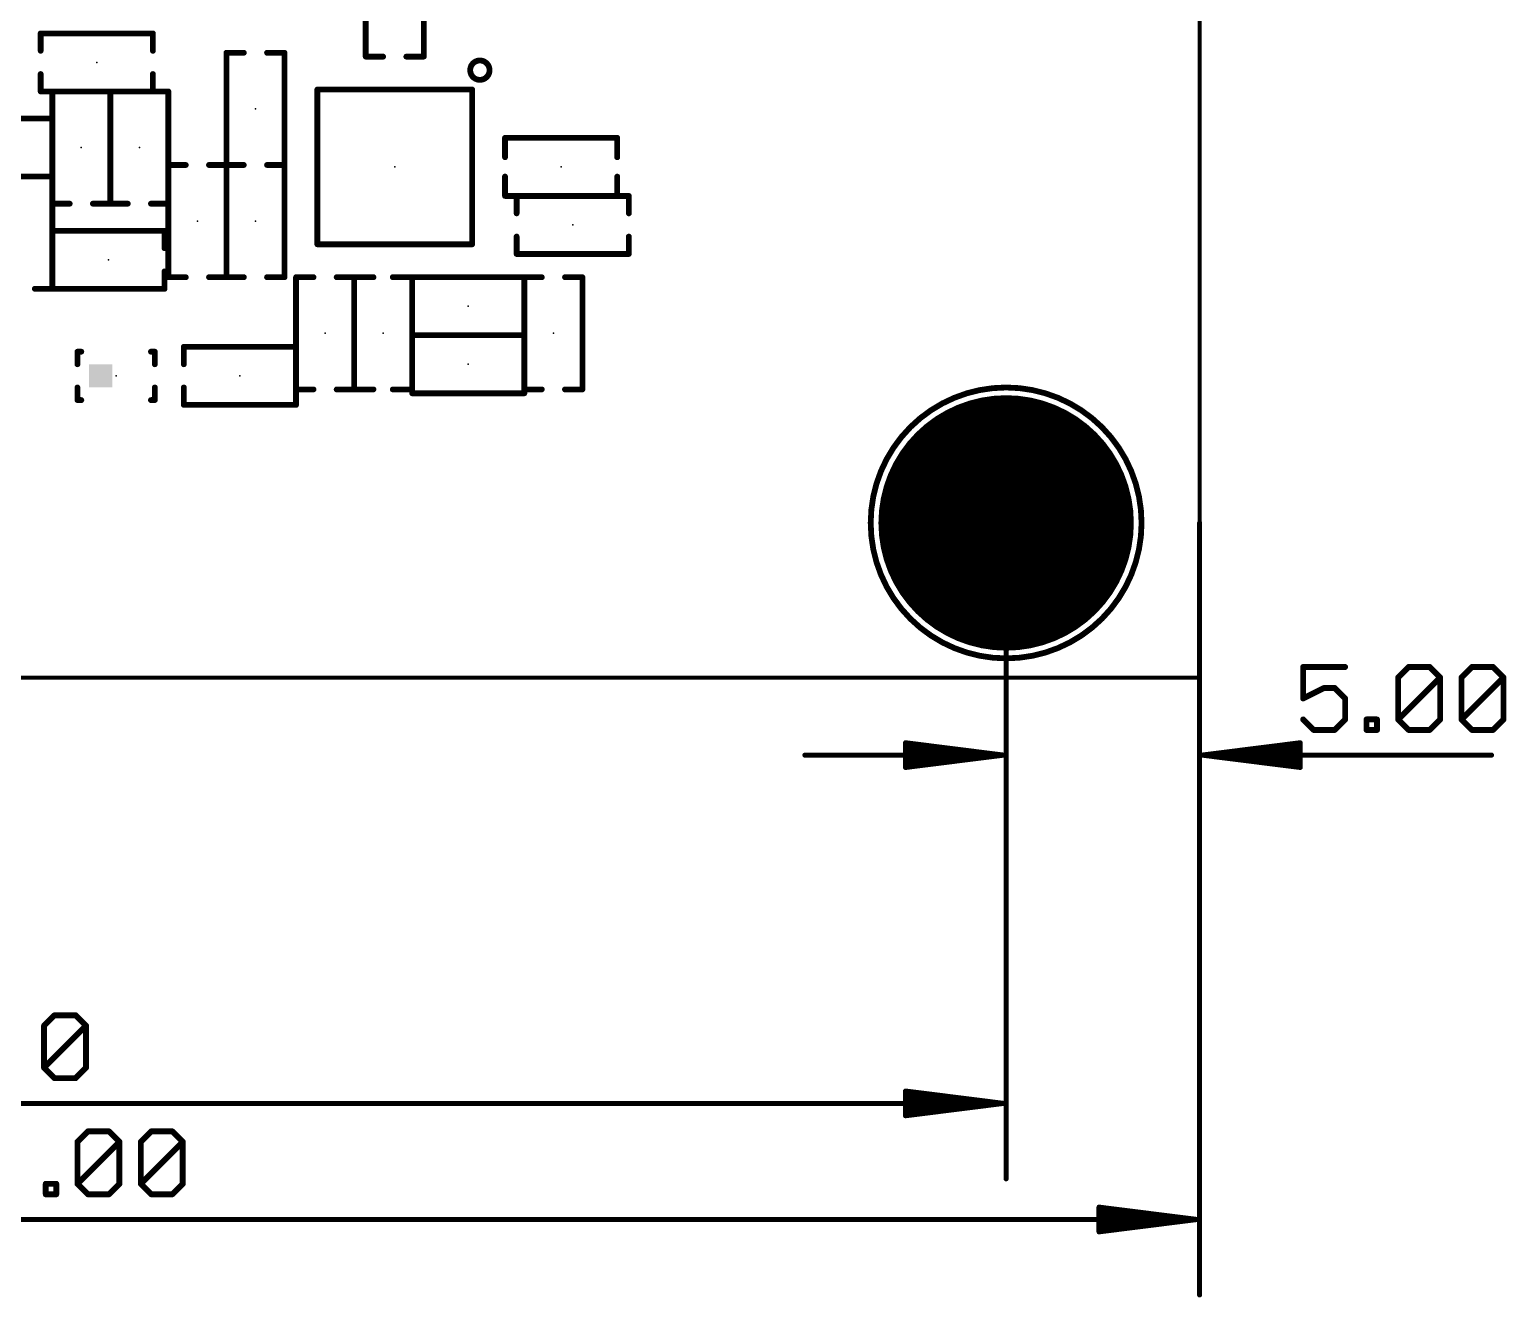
# Model space of a CAD drawing. Extents: x -8.4 to 67.9, y -16 to 61.7.
# Drawn here: x 29.76 to 67.93, y -16.02 to 16.75 of the extents above; entities that cross this region are included whole.
import ezdxf

# ---------------------------------------------------------------- set-up
doc = ezdxf.new("R2010")
doc.units = 0
for name, color, linetype in [('17', 82, 'CONTINUOUS'), ('20', 7, 'CONTINUOUS'), ('21', 253, 'CONTINUOUS'), ('23', 7, 'CONTINUOUS'), ('49', 253, 'CONTINUOUS')]:
    doc.layers.add(name, color=color, linetype=linetype)

# ---------------------------------------------------------------- blocks, each defined once
blk = doc.blocks.new('RECT')
blk.add_solid([(-0.5, -0.5), (0.5, -0.5), (-0.5, 0.5), (0.5, 0.5)])
blk = doc.blocks.new('ROUNDP')
at = {"const_width": 0.5}
blk.add_lwpolyline([(0, -0.25, 1), (0, 0.25, 1), (0, -0.25)], format="xyb", dxfattribs=at)

msp = doc.modelspace()

# ---------------------------------------------------------------- linework, layer by layer
at = {"layer": '20', "const_width": 0.1}
for points in [[(60, 0), (60, 35)], [(0, 0), (60, 0)]]:
    msp.add_lwpolyline(points, dxfattribs=at)
at = {"layer": '20', "const_width": 0.05}
for points in [[(59.975, 0, 1), (60.025, 0)], [(60, -0.025, 1), (60, 0.025)]]:
    msp.add_lwpolyline(points, format="xyb", dxfattribs=at)
at = {"layer": '21', "const_width": 0.15}
for points in [[(38.45, 16.05), (38.45, 18.95)], [(39.95, 18.95), (39.95, 16.05)], [(30.05, 16.2), (30.05, 16.65)], [(30.05, 16.65), (32.95, 16.65)], [(32.95, 16.65), (32.95, 16.2)], [(34.85, 13.25), (34.85, 16.15)], [(34.85, 16.15), (35.3, 16.15)], [(35.9, 16.15), (36.35, 16.15)], [(36.35, 16.15), (36.35, 13.25)], [(38.9, 16.05), (38.45, 16.05)], [(39.95, 16.05), (39.5, 16.05)], [(30.05, 15.15), (30.05, 15.6)], [(32.95, 15.6), (32.95, 15.15)], [(37.2, 11.2), (37.2, 15.2)], [(37.2, 15.2), (41.2, 15.2)], [(41.2, 11.2), (41.2, 15.2)], [(32.95, 15.15), (30.05, 15.15)], [(30.35, 12.25), (30.35, 15.15)], [(30.35, 15.15), (30.8, 15.15)], [(31.4, 15.15), (31.85, 15.15)], [(31.85, 15.15), (31.85, 12.25)], [(31.85, 12.25), (31.85, 15.15)], [(31.85, 15.15), (32.3, 15.15)], [(32.9, 15.15), (33.35, 15.15)], [(33.35, 15.15), (33.35, 12.25)], [(27.45, 14.45), (30.35, 14.45)], [(30.35, 14.45), (30.35, 14)], [(42.05, 13.45), (42.05, 13.95)], [(42.05, 13.95), (44.95, 13.95)], [(44.95, 13.95), (44.95, 13.45)], [(30.35, 13.4), (30.35, 12.95)], [(30.35, 12.95), (27.45, 12.95)], [(29.9, 12.95), (30.35, 12.95)], [(30.35, 12.95), (30.35, 10.05)], [(33.35, 10.35), (33.35, 13.25)], [(33.35, 13.25), (33.8, 13.25)], [(34.4, 13.25), (34.85, 13.25)], [(34.85, 13.25), (34.85, 10.35)], [(35.3, 13.25), (34.85, 13.25)], [(34.85, 10.35), (34.85, 13.25)], [(34.85, 13.25), (35.3, 13.25)], [(36.35, 13.25), (35.9, 13.25)], [(35.9, 13.25), (36.35, 13.25)], [(36.35, 13.25), (36.35, 10.35)], [(42.05, 12.45), (42.05, 12.95)], [(44.95, 12.95), (44.95, 12.45)], [(30.8, 12.25), (30.35, 12.25)], [(31.85, 12.25), (31.4, 12.25)], [(32.3, 12.25), (31.85, 12.25)], [(33.35, 12.25), (32.9, 12.25)], [(44.95, 12.45), (42.05, 12.45)], [(42.35, 12), (42.35, 12.45)], [(42.35, 12.45), (45.25, 12.45)], [(45.25, 12.45), (45.25, 12)], [(30.35, 11.1), (30.35, 11.55)], [(30.35, 11.55), (33.25, 11.55)], [(33.25, 11.55), (33.25, 11.1)], [(42.35, 10.95), (42.35, 11.4)], [(45.25, 11.4), (45.25, 10.95)], [(41.2, 11.2), (37.2, 11.2)], [(45.25, 10.95), (42.35, 10.95)], [(30.35, 10.05), (30.35, 10.5)], [(33.25, 10.5), (33.25, 10.05)], [(33.8, 10.35), (33.35, 10.35)], [(34.85, 10.35), (34.4, 10.35)], [(35.3, 10.35), (34.85, 10.35)], [(36.35, 10.35), (35.9, 10.35)], [(36.65, 7.45), (36.65, 10.35)], [(36.65, 10.35), (37.1, 10.35)], [(37.7, 10.35), (38.15, 10.35)], [(38.15, 10.35), (38.15, 7.45)], [(38.15, 7.45), (38.15, 10.35)], [(38.15, 10.35), (38.65, 10.35)], [(39.15, 10.35), (39.65, 10.35)], [(39.65, 9.9), (39.65, 10.35)], [(39.65, 10.35), (42.55, 10.35)], [(39.65, 10.35), (39.65, 7.45)], [(42.55, 10.35), (42.55, 9.9)], [(42.55, 7.45), (42.55, 10.35)], [(42.55, 10.35), (43, 10.35)], [(43.6, 10.35), (44.05, 10.35)], [(44.05, 10.35), (44.05, 7.45)], [(30.35, 10.05), (29.9, 10.05)], [(33.25, 10.05), (30.35, 10.05)], [(39.65, 8.85), (39.65, 9.3)], [(42.55, 9.3), (42.55, 8.85)], [(42.55, 8.85), (39.65, 8.85)], [(39.65, 8.35), (39.65, 8.85)], [(39.65, 8.85), (42.55, 8.85)], [(42.55, 8.85), (42.55, 8.35)], [(31, 8.1), (31, 8.425)], [(31, 8.425), (31.1, 8.425)], [(32.9, 8.425), (33, 8.425)], [(33, 8.425), (33, 8.1)], [(33.75, 8.1), (33.75, 8.55)], [(33.75, 8.55), (36.65, 8.55)], [(36.65, 8.55), (36.65, 8.1)], [(39.65, 7.35), (39.65, 7.85)], [(42.55, 7.85), (42.55, 7.35)], [(31, 7.175), (31, 7.5)], [(33, 7.175), (33, 7.5)], [(33.75, 7.05), (33.75, 7.5)], [(36.65, 7.5), (36.65, 7.05)], [(37.1, 7.45), (36.65, 7.45)], [(38.15, 7.45), (37.7, 7.45)], [(38.65, 7.45), (38.15, 7.45)], [(39.65, 7.45), (39.15, 7.45)], [(42.55, 7.35), (39.65, 7.35)], [(43, 7.45), (42.55, 7.45)], [(44.05, 7.45), (43.6, 7.45)], [(31.1, 7.175), (31, 7.175)], [(33, 7.175), (32.9, 7.175)], [(36.65, 7.05), (33.75, 7.05)]]:
    msp.add_lwpolyline(points, dxfattribs=at)
at = {"layer": '21'}
for points, const_width in [([(30.0875, 16.65, 1), (30.0125, 16.65)], 0.075), ([(30.05, 16.6875, 1), (30.05, 16.6125)], 0.075), ([(32.9875, 16.65, 1), (32.9125, 16.65)], 0.075), ([(32.95, 16.6125, 1), (32.95, 16.6875)], 0.075), ([(30.0125, 16.2, 1), (30.0875, 16.2)], 0.075), ([(32.9125, 16.2, 1), (32.9875, 16.2)], 0.075), ([(34.8875, 16.15, 1), (34.8125, 16.15)], 0.075), ([(34.85, 16.1875, 1), (34.85, 16.1125)], 0.075), ([(35.3, 16.1125, 1), (35.3, 16.1875)], 0.075), ([(35.9, 16.1875, 1), (35.9, 16.1125)], 0.075), ([(36.3875, 16.15, 1), (36.3125, 16.15)], 0.075), ([(36.35, 16.1125, 1), (36.35, 16.1875)], 0.075), ([(38.45, 16.0875, 1), (38.45, 16.0125)], 0.075), ([(38.4125, 16.05, 1), (38.4875, 16.05)], 0.075), ([(38.9, 16.0125, 1), (38.9, 16.0875)], 0.075), ([(39.5, 16.0875, 1), (39.5, 16.0125)], 0.075), ([(39.9125, 16.05, 1), (39.9875, 16.05)], 0.075), ([(39.95, 16.0125, 1), (39.95, 16.0875)], 0.075), ([(30.0875, 15.6, 1), (30.0125, 15.6)], 0.075), ([(32.9875, 15.6, 1), (32.9125, 15.6)], 0.075), ([(41.4, 15.45, 1), (41.4, 15.95, 1), (41.4, 15.45)], 0.15), ([(37.2375, 15.2, 1), (37.1625, 15.2)], 0.075), ([(37.2, 15.2375, 1), (37.2, 15.1625)], 0.075), ([(41.2375, 15.2, 1), (41.1625, 15.2)], 0.075), ([(41.2, 15.1625, 1), (41.2, 15.2375)], 0.075), ([(30.05, 15.1875, 1), (30.05, 15.1125)], 0.075), ([(30.0125, 15.15, 1), (30.0875, 15.15)], 0.075), ([(30.3875, 15.15, 1), (30.3125, 15.15)], 0.075), ([(30.35, 15.1875, 1), (30.35, 15.1125)], 0.075), ([(30.8, 15.1125, 1), (30.8, 15.1875)], 0.075), ([(31.4, 15.1875, 1), (31.4, 15.1125)], 0.075), ([(31.8875, 15.15, 1), (31.8125, 15.15)], 0.075), ([(31.8875, 15.15, 1), (31.8125, 15.15)], 0.075), ([(31.85, 15.1875, 1), (31.85, 15.1125)], 0.075), ([(31.85, 15.1125, 1), (31.85, 15.1875)], 0.075), ([(32.3, 15.1125, 1), (32.3, 15.1875)], 0.075), ([(32.9, 15.1875, 1), (32.9, 15.1125)], 0.075), ([(32.9125, 15.15, 1), (32.9875, 15.15)], 0.075), ([(32.95, 15.1125, 1), (32.95, 15.1875)], 0.075), ([(33.3875, 15.15, 1), (33.3125, 15.15)], 0.075), ([(33.35, 15.1125, 1), (33.35, 15.1875)], 0.075), ([(30.3875, 14.45, 1), (30.3125, 14.45)], 0.075), ([(30.35, 14.4125, 1), (30.35, 14.4875)], 0.075), ([(30.3125, 14, 1), (30.3875, 14)], 0.075), ([(42.0875, 13.95, 1), (42.0125, 13.95)], 0.075), ([(42.05, 13.9875, 1), (42.05, 13.9125)], 0.075), ([(44.9875, 13.95, 1), (44.9125, 13.95)], 0.075), ([(44.95, 13.9125, 1), (44.95, 13.9875)], 0.075), ([(30.3875, 13.4, 1), (30.3125, 13.4)], 0.075), ([(42.0125, 13.45, 1), (42.0875, 13.45)], 0.075), ([(44.9125, 13.45, 1), (44.9875, 13.45)], 0.075), ([(29.9, 12.9875, 1), (29.9, 12.9125)], 0.075), ([(30.3875, 12.95, 1), (30.3125, 12.95)], 0.075), ([(30.3125, 12.95, 1), (30.3875, 12.95)], 0.075), ([(30.35, 12.9125, 1), (30.35, 12.9875)], 0.075), ([(30.35, 12.9125, 1), (30.35, 12.9875)], 0.075), ([(33.3875, 13.25, 1), (33.3125, 13.25)], 0.075), ([(33.35, 13.2875, 1), (33.35, 13.2125)], 0.075), ([(33.8, 13.2125, 1), (33.8, 13.2875)], 0.075), ([(34.4, 13.2875, 1), (34.4, 13.2125)], 0.075), ([(34.8875, 13.25, 1), (34.8125, 13.25)], 0.075), ([(34.85, 13.2875, 1), (34.85, 13.2125)], 0.075), ([(34.8875, 13.25, 1), (34.8125, 13.25)], 0.075), ([(34.85, 13.2875, 1), (34.85, 13.2125)], 0.075), ([(34.8125, 13.25, 1), (34.8875, 13.25)], 0.075), ([(34.85, 13.2125, 1), (34.85, 13.2875)], 0.075), ([(35.3, 13.2125, 1), (35.3, 13.2875)], 0.075), ([(35.3, 13.2125, 1), (35.3, 13.2875)], 0.075), ([(35.9, 13.2875, 1), (35.9, 13.2125)], 0.075), ([(35.9, 13.2875, 1), (35.9, 13.2125)], 0.075), ([(36.3875, 13.25, 1), (36.3125, 13.25)], 0.075), ([(36.3125, 13.25, 1), (36.3875, 13.25)], 0.075), ([(36.35, 13.2125, 1), (36.35, 13.2875)], 0.075), ([(36.35, 13.2125, 1), (36.35, 13.2875)], 0.075), ([(42.0875, 12.95, 1), (42.0125, 12.95)], 0.075), ([(44.9875, 12.95, 1), (44.9125, 12.95)], 0.075), ([(30.35, 12.2875, 1), (30.35, 12.2125)], 0.075), ([(30.3125, 12.25, 1), (30.3875, 12.25)], 0.075), ([(30.8, 12.2125, 1), (30.8, 12.2875)], 0.075), ([(31.4, 12.2875, 1), (31.4, 12.2125)], 0.075), ([(31.85, 12.2875, 1), (31.85, 12.2125)], 0.075), ([(31.8125, 12.25, 1), (31.8875, 12.25)], 0.075), ([(31.8125, 12.25, 1), (31.8875, 12.25)], 0.075), ([(31.85, 12.2125, 1), (31.85, 12.2875)], 0.075), ([(32.3, 12.2125, 1), (32.3, 12.2875)], 0.075), ([(32.9, 12.2875, 1), (32.9, 12.2125)], 0.075), ([(33.3125, 12.25, 1), (33.3875, 12.25)], 0.075), ([(33.35, 12.2125, 1), (33.35, 12.2875)], 0.075), ([(42.05, 12.4875, 1), (42.05, 12.4125)], 0.075), ([(42.0125, 12.45, 1), (42.0875, 12.45)], 0.075), ([(42.3875, 12.45, 1), (42.3125, 12.45)], 0.075), ([(42.35, 12.4875, 1), (42.35, 12.4125)], 0.075), ([(44.9125, 12.45, 1), (44.9875, 12.45)], 0.075), ([(44.95, 12.4125, 1), (44.95, 12.4875)], 0.075), ([(45.2875, 12.45, 1), (45.2125, 12.45)], 0.075), ([(45.25, 12.4125, 1), (45.25, 12.4875)], 0.075), ([(42.3125, 12, 1), (42.3875, 12)], 0.075), ([(45.2125, 12, 1), (45.2875, 12)], 0.075), ([(30.3875, 11.55, 1), (30.3125, 11.55)], 0.075), ([(30.35, 11.5875, 1), (30.35, 11.5125)], 0.075), ([(33.2875, 11.55, 1), (33.2125, 11.55)], 0.075), ([(33.25, 11.5125, 1), (33.25, 11.5875)], 0.075), ([(42.3875, 11.4, 1), (42.3125, 11.4)], 0.075), ([(45.2875, 11.4, 1), (45.2125, 11.4)], 0.075), ([(30.3125, 11.1, 1), (30.3875, 11.1)], 0.075), ([(33.2125, 11.1, 1), (33.2875, 11.1)], 0.075), ([(37.2, 11.2375, 1), (37.2, 11.1625)], 0.075), ([(37.1625, 11.2, 1), (37.2375, 11.2)], 0.075), ([(41.1625, 11.2, 1), (41.2375, 11.2)], 0.075), ([(41.2, 11.1625, 1), (41.2, 11.2375)], 0.075), ([(42.35, 10.9875, 1), (42.35, 10.9125)], 0.075), ([(42.3125, 10.95, 1), (42.3875, 10.95)], 0.075), ([(45.2125, 10.95, 1), (45.2875, 10.95)], 0.075), ([(45.25, 10.9125, 1), (45.25, 10.9875)], 0.075), ([(30.3875, 10.5, 1), (30.3125, 10.5)], 0.075), ([(33.2875, 10.5, 1), (33.2125, 10.5)], 0.075), ([(33.35, 10.3875, 1), (33.35, 10.3125)], 0.075), ([(33.3125, 10.35, 1), (33.3875, 10.35)], 0.075), ([(33.8, 10.3125, 1), (33.8, 10.3875)], 0.075), ([(34.4, 10.3875, 1), (34.4, 10.3125)], 0.075), ([(34.85, 10.3875, 1), (34.85, 10.3125)], 0.075), ([(34.8125, 10.35, 1), (34.8875, 10.35)], 0.075), ([(34.8125, 10.35, 1), (34.8875, 10.35)], 0.075), ([(34.85, 10.3125, 1), (34.85, 10.3875)], 0.075), ([(35.3, 10.3125, 1), (35.3, 10.3875)], 0.075), ([(35.9, 10.3875, 1), (35.9, 10.3125)], 0.075), ([(36.3125, 10.35, 1), (36.3875, 10.35)], 0.075), ([(36.35, 10.3125, 1), (36.35, 10.3875)], 0.075), ([(36.6875, 10.35, 1), (36.6125, 10.35)], 0.075), ([(36.65, 10.3875, 1), (36.65, 10.3125)], 0.075), ([(37.1, 10.3125, 1), (37.1, 10.3875)], 0.075), ([(37.7, 10.3875, 1), (37.7, 10.3125)], 0.075), ([(38.1875, 10.35, 1), (38.1125, 10.35)], 0.075), ([(38.1875, 10.35, 1), (38.1125, 10.35)], 0.075), ([(38.15, 10.3875, 1), (38.15, 10.3125)], 0.075), ([(38.15, 10.3125, 1), (38.15, 10.3875)], 0.075), ([(38.65, 10.3125, 1), (38.65, 10.3875)], 0.075), ([(39.15, 10.3875, 1), (39.15, 10.3125)], 0.075), ([(39.6875, 10.35, 1), (39.6125, 10.35)], 0.075), ([(39.65, 10.3875, 1), (39.65, 10.3125)], 0.075), ([(39.6875, 10.35, 1), (39.6125, 10.35)], 0.075), ([(39.65, 10.3125, 1), (39.65, 10.3875)], 0.075), ([(42.5875, 10.35, 1), (42.5125, 10.35)], 0.075), ([(42.5875, 10.35, 1), (42.5125, 10.35)], 0.075), ([(42.55, 10.3875, 1), (42.55, 10.3125)], 0.075), ([(42.55, 10.3125, 1), (42.55, 10.3875)], 0.075), ([(43, 10.3125, 1), (43, 10.3875)], 0.075), ([(43.6, 10.3875, 1), (43.6, 10.3125)], 0.075), ([(44.0875, 10.35, 1), (44.0125, 10.35)], 0.075), ([(44.05, 10.3125, 1), (44.05, 10.3875)], 0.075), ([(29.9, 10.0875, 1), (29.9, 10.0125)], 0.075), ([(30.35, 10.0875, 1), (30.35, 10.0125)], 0.075), ([(30.3125, 10.05, 1), (30.3875, 10.05)], 0.075), ([(30.3125, 10.05, 1), (30.3875, 10.05)], 0.075), ([(30.35, 10.0125, 1), (30.35, 10.0875)], 0.075), ([(33.2125, 10.05, 1), (33.2875, 10.05)], 0.075), ([(33.25, 10.0125, 1), (33.25, 10.0875)], 0.075), ([(39.6125, 9.9, 1), (39.6875, 9.9)], 0.075), ([(42.5125, 9.9, 1), (42.5875, 9.9)], 0.075), ([(39.6875, 9.3, 1), (39.6125, 9.3)], 0.075), ([(42.5875, 9.3, 1), (42.5125, 9.3)], 0.075), ([(39.65, 8.8875, 1), (39.65, 8.8125)], 0.075), ([(39.6875, 8.85, 1), (39.6125, 8.85)], 0.075), ([(39.65, 8.8875, 1), (39.65, 8.8125)], 0.075), ([(39.6125, 8.85, 1), (39.6875, 8.85)], 0.075), ([(42.5875, 8.85, 1), (42.5125, 8.85)], 0.075), ([(42.5125, 8.85, 1), (42.5875, 8.85)], 0.075), ([(42.55, 8.8125, 1), (42.55, 8.8875)], 0.075), ([(42.55, 8.8125, 1), (42.55, 8.8875)], 0.075), ([(31.0375, 8.425, 1), (30.9625, 8.425)], 0.075), ([(31, 8.4625, 1), (31, 8.3875)], 0.075), ([(31.1, 8.3875, 1), (31.1, 8.4625)], 0.075), ([(32.9, 8.4625, 1), (32.9, 8.3875)], 0.075), ([(33.0375, 8.425, 1), (32.9625, 8.425)], 0.075), ([(33, 8.3875, 1), (33, 8.4625)], 0.075), ([(33.7875, 8.55, 1), (33.7125, 8.55)], 0.075), ([(33.75, 8.5875, 1), (33.75, 8.5125)], 0.075), ([(36.6875, 8.55, 1), (36.6125, 8.55)], 0.075), ([(36.65, 8.5125, 1), (36.65, 8.5875)], 0.075), ([(30.9625, 8.1, 1), (31.0375, 8.1)], 0.075), ([(32.9625, 8.1, 1), (33.0375, 8.1)], 0.075), ([(33.7125, 8.1, 1), (33.7875, 8.1)], 0.075), ([(36.6125, 8.1, 1), (36.6875, 8.1)], 0.075), ([(39.6125, 8.35, 1), (39.6875, 8.35)], 0.075), ([(42.5125, 8.35, 1), (42.5875, 8.35)], 0.075), ([(39.6875, 7.85, 1), (39.6125, 7.85)], 0.075), ([(42.5875, 7.85, 1), (42.5125, 7.85)], 0.075), ([(31.0375, 7.5, 1), (30.9625, 7.5)], 0.075), ([(33.0375, 7.5, 1), (32.9625, 7.5)], 0.075), ([(33.7875, 7.5, 1), (33.7125, 7.5)], 0.075), ([(36.6875, 7.5, 1), (36.6125, 7.5)], 0.075), ([(36.65, 7.4875, 1), (36.65, 7.4125)], 0.075), ([(36.6125, 7.45, 1), (36.6875, 7.45)], 0.075), ([(37.1, 7.4125, 1), (37.1, 7.4875)], 0.075), ([(37.7, 7.4875, 1), (37.7, 7.4125)], 0.075), ([(38.15, 7.4875, 1), (38.15, 7.4125)], 0.075), ([(38.1125, 7.45, 1), (38.1875, 7.45)], 0.075), ([(38.1125, 7.45, 1), (38.1875, 7.45)], 0.075), ([(38.15, 7.4125, 1), (38.15, 7.4875)], 0.075), ([(38.65, 7.4125, 1), (38.65, 7.4875)], 0.075), ([(39.15, 7.4875, 1), (39.15, 7.4125)], 0.075), ([(39.6125, 7.45, 1), (39.6875, 7.45)], 0.075), ([(39.65, 7.3875, 1), (39.65, 7.3125)], 0.075), ([(39.6125, 7.35, 1), (39.6875, 7.35)], 0.075), ([(39.65, 7.4125, 1), (39.65, 7.4875)], 0.075), ([(42.55, 7.4875, 1), (42.55, 7.4125)], 0.075), ([(42.5125, 7.45, 1), (42.5875, 7.45)], 0.075), ([(42.5125, 7.35, 1), (42.5875, 7.35)], 0.075), ([(42.55, 7.3125, 1), (42.55, 7.3875)], 0.075), ([(43, 7.4125, 1), (43, 7.4875)], 0.075), ([(43.6, 7.4875, 1), (43.6, 7.4125)], 0.075), ([(44.0125, 7.45, 1), (44.0875, 7.45)], 0.075), ([(44.05, 7.4125, 1), (44.05, 7.4875)], 0.075), ([(55, 0.5, 1), (55, 7.5, 1), (55, 0.5)], 0.15), ([(31, 7.2125, 1), (31, 7.1375)], 0.075), ([(30.9625, 7.175, 1), (31.0375, 7.175)], 0.075), ([(31.1, 7.1375, 1), (31.1, 7.2125)], 0.075), ([(32.9, 7.2125, 1), (32.9, 7.1375)], 0.075), ([(32.9625, 7.175, 1), (33.0375, 7.175)], 0.075), ([(33, 7.1375, 1), (33, 7.2125)], 0.075), ([(33.75, 7.0875, 1), (33.75, 7.0125)], 0.075), ([(33.7125, 7.05, 1), (33.7875, 7.05)], 0.075), ([(36.6125, 7.05, 1), (36.6875, 7.05)], 0.075), ([(36.65, 7.0125, 1), (36.65, 7.0875)], 0.075)]:
    msp.add_lwpolyline(points, format="xyb", dxfattribs=dict(at, const_width=const_width))
at = {"layer": '23', "const_width": 0.1}
for points in [[(60, 35), (60, 0)], [(60, 0), (0, 0)]]:
    msp.add_lwpolyline(points, dxfattribs=at)
at = {"layer": '23', "const_width": 0.05}
for points in [[(59.975, 0, 1), (60.025, 0)], [(60, -0.025, 1), (60, 0.025)]]:
    msp.add_lwpolyline(points, format="xyb", dxfattribs=at)
at = {"layer": '23'}
for p in [(31.5, 15.9), (35.6, 14.7), (31.1, 13.7), (32.6, 13.7), (39.2, 13.2), (43.5, 13.2), (34.1, 11.8), (35.6, 11.8), (43.8, 11.7), (31.8, 10.8), (41.1, 9.6), (37.4, 8.9), (38.9, 8.9), (43.3, 8.9), (41.1, 8.1), (32, 7.8), (35.2, 7.8)]:
    msp.add_point(p, dxfattribs=at)
at = {"layer": '49'}
for points, const_width in [([(55, 4), (55, -12.95)], 0.13), ([(55, 4), (55, -3.95)], 0.13), ([(60, 4), (60, -3.95)], 0.13), ([(60, 0), (60, -15.95)], 0.13), ([(63.7609, 0.2777), (62.6762, 0.2777)], 0.1524), ([(62.6762, 0.2777), (62.6762, -0.5358)], 0.1524), ([(65.1319, 0.0065), (65.4031, 0.2777)], 0.1524), ([(65.1319, -1.0781), (65.1319, 0.0065)], 0.1524), ([(65.1319, -1.0781), (66.2166, 0.0065)], 0.1524), ([(65.4031, 0.2777), (65.9454, 0.2777)], 0.1524), ([(65.9454, 0.2777), (66.2166, 0.0065)], 0.1524), ([(66.2166, 0.0065), (66.2166, -1.0781)], 0.1524), ([(66.7691, 0.0065), (67.0403, 0.2777)], 0.1524), ([(66.7691, -1.0781), (66.7691, 0.0065)], 0.1524), ([(66.7691, -1.0781), (67.8538, 0.0065)], 0.1524), ([(67.0403, 0.2777), (67.5826, 0.2777)], 0.1524), ([(67.5826, 0.2777), (67.8538, 0.0065)], 0.1524), ([(67.8538, 0.0065), (67.8538, -1.0781)], 0.1524), ([(62.6762, -0.5358), (63.2185, -0.2646)], 0.1524), ([(63.2185, -0.2646), (63.4897, -0.2646)], 0.1524), ([(63.4897, -0.2646), (63.7609, -0.5358)], 0.1524), ([(63.7609, -0.5358), (63.7609, -1.0781)], 0.1524), ([(62.9474, -1.3493), (62.6762, -1.0781)], 0.1524), ([(63.7609, -1.0781), (63.4897, -1.3493)], 0.1524), ([(64.3134, -1.3493), (64.3134, -1.0781)], 0.1524), ([(64.3134, -1.0781), (64.5845, -1.0781)], 0.1524), ([(64.5845, -1.0781), (64.5845, -1.3493)], 0.1524), ([(65.4031, -1.3493), (65.1319, -1.0781)], 0.1524), ([(66.2166, -1.0781), (65.9454, -1.3493)], 0.1524), ([(67.0403, -1.3493), (66.7691, -1.0781)], 0.1524), ([(67.8538, -1.0781), (67.5826, -1.3493)], 0.1524), ([(63.4897, -1.3493), (62.9474, -1.3493)], 0.1524), ([(64.5845, -1.3493), (64.3134, -1.3493)], 0.1524), ([(65.9454, -1.3493), (65.4031, -1.3493)], 0.1524), ([(67.5826, -1.3493), (67.0403, -1.3493)], 0.1524), ([(54.935, -2), (52.4, -1.6808)], 0.13), ([(52.4, -1.6808), (52.4, -2.3192)], 0.13), ([(54.935, -2), (52.4, -1.74)], 0.13), ([(54.935, -2), (52.4, -1.87)], 0.13), ([(60.065, -2), (62.6, -1.6808)], 0.13), ([(60.065, -2), (62.6, -1.74)], 0.13), ([(60.065, -2), (62.6, -1.87)], 0.13), ([(62.6, -1.6808), (62.6, -2.3192)], 0.13), ([(54.935, -2), (49.8, -2)], 0.13), ([(52.4, -2.3192), (54.935, -2)], 0.13), ([(52.4, -2.13), (54.935, -2)], 0.13), ([(52.4, -2.26), (54.935, -2)], 0.13), ([(60.065, -2), (67.5449, -2)], 0.13), ([(62.6, -2.3192), (60.065, -2)], 0.13), ([(62.6, -2.13), (60.065, -2)], 0.13), ([(62.6, -2.26), (60.065, -2)], 0.13), ([(30.1376, -8.9935), (30.4087, -8.7223)], 0.1524), ([(30.4087, -8.7223), (30.9511, -8.7223)], 0.1524), ([(30.9511, -8.7223), (31.2222, -8.9935)], 0.1524), ([(30.1376, -10.0781), (30.1376, -8.9935)], 0.1524), ([(30.1376, -10.0781), (31.2222, -8.9935)], 0.1524), ([(31.2222, -8.9935), (31.2222, -10.0781)], 0.1524), ([(30.4087, -10.3493), (30.1376, -10.0781)], 0.1524), ([(30.9511, -10.3493), (30.4087, -10.3493)], 0.1524), ([(31.2222, -10.0781), (30.9511, -10.3493)], 0.1524), ([(54.935, -11), (52.4, -10.6808)], 0.13), ([(52.4, -10.6808), (52.4, -11.3192)], 0.13), ([(54.935, -11), (52.4, -10.74)], 0.13), ([(0.065, -11), (54.935, -11)], 0.13), ([(54.935, -11), (52.4, -10.87)], 0.13), ([(52.4, -11.3192), (54.935, -11)], 0.13), ([(52.4, -11.13), (54.935, -11)], 0.13), ([(52.4, -11.26), (54.935, -11)], 0.13), ([(31.0004, -11.9935), (31.2716, -11.7223)], 0.1524), ([(31.2716, -11.7223), (31.8139, -11.7223)], 0.1524), ([(31.8139, -11.7223), (32.0851, -11.9935)], 0.1524), ([(32.6376, -11.9935), (32.9087, -11.7223)], 0.1524), ([(32.9087, -11.7223), (33.4511, -11.7223)], 0.1524), ([(33.4511, -11.7223), (33.7222, -11.9935)], 0.1524), ([(31.0004, -13.0781), (31.0004, -11.9935)], 0.1524), ([(31.0004, -13.0781), (32.0851, -11.9935)], 0.1524), ([(32.0851, -11.9935), (32.0851, -13.0781)], 0.1524), ([(32.6376, -13.0781), (32.6376, -11.9935)], 0.1524), ([(32.6376, -13.0781), (33.7222, -11.9935)], 0.1524), ([(33.7222, -11.9935), (33.7222, -13.0781)], 0.1524), ([(30.1818, -13.3493), (30.1818, -13.0781)], 0.1524), ([(30.1818, -13.0781), (30.453, -13.0781)], 0.1524), ([(30.453, -13.3493), (30.1818, -13.3493)], 0.1524), ([(30.453, -13.0781), (30.453, -13.3493)], 0.1524), ([(31.2716, -13.3493), (31.0004, -13.0781)], 0.1524), ([(31.8139, -13.3493), (31.2716, -13.3493)], 0.1524), ([(32.0851, -13.0781), (31.8139, -13.3493)], 0.1524), ([(32.9087, -13.3493), (32.6376, -13.0781)], 0.1524), ([(33.4511, -13.3493), (32.9087, -13.3493)], 0.1524), ([(33.7222, -13.0781), (33.4511, -13.3493)], 0.1524), ([(59.935, -14), (57.4, -13.6808)], 0.13), ([(57.4, -13.6808), (57.4, -14.3192)], 0.13), ([(59.935, -14), (57.4, -13.74)], 0.13), ([(0.065, -14), (59.935, -14)], 0.13), ([(59.935, -14), (57.4, -13.87)], 0.13), ([(57.4, -14.3192), (59.935, -14)], 0.13), ([(57.4, -14.13), (59.935, -14)], 0.13), ([(57.4, -14.26), (59.935, -14)], 0.13)]:
    msp.add_lwpolyline(points, dxfattribs=dict(at, const_width=const_width))
for points, const_width in [([(55.0325, 4, 1), (54.9675, 4)], 0.065), ([(55.0325, 4, 1), (54.9675, 4)], 0.065), ([(60.0325, 4, 1), (59.9675, 4)], 0.065), ([(60.0325, 0, 1), (59.9675, 0)], 0.065), ([(62.6762, 0.3158, 1), (62.6762, 0.2396)], 0.0762), ([(62.7143, 0.2777, 1), (62.6381, 0.2777)], 0.0762), ([(63.7609, 0.2396, 1), (63.7609, 0.3158)], 0.0762), ([(65.17, 0.0065, 1), (65.0938, 0.0065)], 0.0762), ([(65.105, 0.0335, 1), (65.1589, -0.0204)], 0.0762), ([(65.4031, 0.3158, 1), (65.4031, 0.2396)], 0.0762), ([(65.43, 0.2507, 1), (65.3762, 0.3046)], 0.0762), ([(65.9724, 0.3046, 1), (65.9185, 0.2507)], 0.0762), ([(65.9454, 0.2396, 1), (65.9454, 0.3158)], 0.0762), ([(66.2547, 0.0065, 1), (66.1785, 0.0065)], 0.0762), ([(66.2435, -0.0204, 1), (66.1897, 0.0335)], 0.0762), ([(66.1897, -0.0204, 1), (66.2435, 0.0335)], 0.0762), ([(66.7421, 0.0335, 1), (66.796, -0.0204)], 0.0762), ([(66.8072, 0.0065, 1), (66.731, 0.0065)], 0.0762), ([(67.0403, 0.3158, 1), (67.0403, 0.2396)], 0.0762), ([(67.0672, 0.2507, 1), (67.0133, 0.3046)], 0.0762), ([(67.6095, 0.3046, 1), (67.5556, 0.2507)], 0.0762), ([(67.5826, 0.2396, 1), (67.5826, 0.3158)], 0.0762), ([(67.8919, 0.0065, 1), (67.8157, 0.0065)], 0.0762), ([(67.8807, -0.0204, 1), (67.8268, 0.0335)], 0.0762), ([(67.8268, -0.0204, 1), (67.8807, 0.0335)], 0.0762), ([(63.2185, -0.2265, 1), (63.2185, -0.3027)], 0.0762), ([(63.2356, -0.2987, 1), (63.2015, -0.2306)], 0.0762), ([(63.5166, -0.2377, 1), (63.4628, -0.2916)], 0.0762), ([(63.4897, -0.3027, 1), (63.4897, -0.2265)], 0.0762), ([(62.6592, -0.5017, 1), (62.6932, -0.5699)], 0.0762), ([(62.6381, -0.5358, 1), (62.7143, -0.5358)], 0.0762), ([(63.799, -0.5358, 1), (63.7228, -0.5358)], 0.0762), ([(63.7339, -0.5627, 1), (63.7878, -0.5089)], 0.0762), ([(62.7031, -1.0512, 1), (62.6493, -1.1051)], 0.0762), ([(63.7228, -1.0781, 1), (63.799, -1.0781)], 0.0762), ([(63.7878, -1.1051, 1), (63.7339, -1.0512)], 0.0762), ([(64.3515, -1.0781, 1), (64.2753, -1.0781)], 0.0762), ([(64.3134, -1.04, 1), (64.3134, -1.1162)], 0.0762), ([(64.6226, -1.0781, 1), (64.5464, -1.0781)], 0.0762), ([(64.5845, -1.1162, 1), (64.5845, -1.04)], 0.0762), ([(65.1589, -1.0512, 1), (65.105, -1.1051)], 0.0762), ([(65.105, -1.0512, 1), (65.1589, -1.1051)], 0.0762), ([(65.0938, -1.0781, 1), (65.17, -1.0781)], 0.0762), ([(66.1785, -1.0781, 1), (66.2547, -1.0781)], 0.0762), ([(66.2435, -1.1051, 1), (66.1897, -1.0512)], 0.0762), ([(66.796, -1.0512, 1), (66.7421, -1.1051)], 0.0762), ([(66.7421, -1.0512, 1), (66.796, -1.1051)], 0.0762), ([(66.731, -1.0781, 1), (66.8072, -1.0781)], 0.0762), ([(67.8157, -1.0781, 1), (67.8919, -1.0781)], 0.0762), ([(67.8807, -1.1051, 1), (67.8268, -1.0512)], 0.0762), ([(62.9474, -1.3112, 1), (62.9474, -1.3874)], 0.0762), ([(62.9204, -1.3762, 1), (62.9743, -1.3224)], 0.0762), ([(63.4628, -1.3224, 1), (63.5166, -1.3762)], 0.0762), ([(63.4897, -1.3874, 1), (63.4897, -1.3112)], 0.0762), ([(64.3134, -1.3112, 1), (64.3134, -1.3874)], 0.0762), ([(64.2753, -1.3493, 1), (64.3515, -1.3493)], 0.0762), ([(64.5464, -1.3493, 1), (64.6226, -1.3493)], 0.0762), ([(64.5845, -1.3874, 1), (64.5845, -1.3112)], 0.0762), ([(65.4031, -1.3112, 1), (65.4031, -1.3874)], 0.0762), ([(65.3762, -1.3762, 1), (65.43, -1.3224)], 0.0762), ([(65.9185, -1.3224, 1), (65.9724, -1.3762)], 0.0762), ([(65.9454, -1.3874, 1), (65.9454, -1.3112)], 0.0762), ([(67.0403, -1.3112, 1), (67.0403, -1.3874)], 0.0762), ([(67.0133, -1.3762, 1), (67.0672, -1.3224)], 0.0762), ([(67.5556, -1.3224, 1), (67.6095, -1.3762)], 0.0762), ([(67.5826, -1.3874, 1), (67.5826, -1.3112)], 0.0762), ([(52.4041, -1.6485, 1), (52.3959, -1.713)], 0.065), ([(52.4325, -1.6808, 1), (52.3675, -1.6808)], 0.065), ([(52.4033, -1.7077, 1), (52.3967, -1.7723)], 0.065), ([(52.4017, -1.8375, 1), (52.3983, -1.9025)], 0.065), ([(62.6325, -1.6808, 1), (62.5675, -1.6808)], 0.065), ([(62.6041, -1.713, 1), (62.5959, -1.6485)], 0.065), ([(62.6033, -1.7723, 1), (62.5967, -1.7077)], 0.065), ([(62.6017, -1.9025, 1), (62.5983, -1.8375)], 0.065), ([(49.8, -1.9675, 1), (49.8, -2.0325)], 0.065), ([(52.3983, -2.0975, 1), (52.4017, -2.1625)], 0.065), ([(52.3967, -2.2277, 1), (52.4033, -2.2923)], 0.065), ([(52.3959, -2.287, 1), (52.4041, -2.3515)], 0.065), ([(52.3675, -2.3192, 1), (52.4325, -2.3192)], 0.065), ([(54.9391, -2.0322, 1), (54.9309, -1.9678)], 0.065), ([(54.9309, -2.0322, 1), (54.9391, -1.9678)], 0.065), ([(54.9383, -2.0323, 1), (54.9317, -1.9677)], 0.065), ([(54.9317, -2.0323, 1), (54.9383, -1.9677)], 0.065), ([(54.9333, -2.0325, 1), (54.9367, -1.9675)], 0.065), ([(54.9367, -2.0325, 1), (54.9333, -1.9675)], 0.065), ([(54.935, -2.0325, 1), (54.935, -1.9675)], 0.065), ([(60.065, -1.9675, 1), (60.065, -2.0325)], 0.065), ([(60.0691, -1.9678, 1), (60.0609, -2.0322)], 0.065), ([(60.0633, -1.9675, 1), (60.0667, -2.0325)], 0.065), ([(60.0667, -1.9675, 1), (60.0633, -2.0325)], 0.065), ([(60.0683, -1.9677, 1), (60.0617, -2.0323)], 0.065), ([(60.0617, -1.9677, 1), (60.0683, -2.0323)], 0.065), ([(60.0609, -1.9678, 1), (60.0691, -2.0322)], 0.065), ([(62.5675, -2.3192, 1), (62.6325, -2.3192)], 0.065), ([(62.5959, -2.3515, 1), (62.6041, -2.287)], 0.065), ([(62.5967, -2.2923, 1), (62.6033, -2.2277)], 0.065), ([(62.5983, -2.1625, 1), (62.6017, -2.0975)], 0.065), ([(67.5449, -2.0325, 1), (67.5449, -1.9675)], 0.065), ([(54.9675, -3.95, 1), (55.0325, -3.95)], 0.065), ([(59.9675, -3.95, 1), (60.0325, -3.95)], 0.065), ([(30.4087, -8.6842, 1), (30.4087, -8.7604)], 0.0762), ([(30.4357, -8.7493, 1), (30.3818, -8.6954)], 0.0762), ([(30.978, -8.6954, 1), (30.9241, -8.7493)], 0.0762), ([(30.9511, -8.7604, 1), (30.9511, -8.6842)], 0.0762), ([(30.1106, -8.9665, 1), (30.1645, -9.0204)], 0.0762), ([(30.1757, -8.9935, 1), (30.0995, -8.9935)], 0.0762), ([(31.2603, -8.9935, 1), (31.1841, -8.9935)], 0.0762), ([(31.2492, -9.0204, 1), (31.1953, -8.9665)], 0.0762), ([(31.1953, -9.0204, 1), (31.2492, -8.9665)], 0.0762), ([(30.1645, -10.0512, 1), (30.1106, -10.1051)], 0.0762), ([(30.1106, -10.0512, 1), (30.1645, -10.1051)], 0.0762), ([(30.0995, -10.0781, 1), (30.1757, -10.0781)], 0.0762), ([(30.4087, -10.3112, 1), (30.4087, -10.3874)], 0.0762), ([(30.3818, -10.3762, 1), (30.4357, -10.3224)], 0.0762), ([(30.9241, -10.3224, 1), (30.978, -10.3762)], 0.0762), ([(30.9511, -10.3874, 1), (30.9511, -10.3112)], 0.0762), ([(31.1841, -10.0781, 1), (31.2603, -10.0781)], 0.0762), ([(31.2492, -10.1051, 1), (31.1953, -10.0512)], 0.0762), ([(52.4041, -10.6485, 1), (52.3959, -10.713)], 0.065), ([(52.4325, -10.6808, 1), (52.3675, -10.6808)], 0.065), ([(52.4033, -10.7077, 1), (52.3967, -10.7723)], 0.065), ([(52.4017, -10.8375, 1), (52.3983, -10.9025)], 0.065), ([(52.3983, -11.0975, 1), (52.4017, -11.1625)], 0.065), ([(54.9391, -11.0322, 1), (54.9309, -10.9678)], 0.065), ([(54.9309, -11.0322, 1), (54.9391, -10.9678)], 0.065), ([(54.9383, -11.0323, 1), (54.9317, -10.9677)], 0.065), ([(54.9317, -11.0323, 1), (54.9383, -10.9677)], 0.065), ([(54.9333, -11.0325, 1), (54.9367, -10.9675)], 0.065), ([(54.9367, -11.0325, 1), (54.9333, -10.9675)], 0.065), ([(54.935, -11.0325, 1), (54.935, -10.9675)], 0.065), ([(52.3967, -11.2277, 1), (52.4033, -11.2923)], 0.065), ([(52.3959, -11.287, 1), (52.4041, -11.3515)], 0.065), ([(52.3675, -11.3192, 1), (52.4325, -11.3192)], 0.065), ([(31.2716, -11.6842, 1), (31.2716, -11.7604)], 0.0762), ([(31.2985, -11.7493, 1), (31.2446, -11.6954)], 0.0762), ([(31.8408, -11.6954, 1), (31.787, -11.7493)], 0.0762), ([(31.8139, -11.7604, 1), (31.8139, -11.6842)], 0.0762), ([(32.9087, -11.6842, 1), (32.9087, -11.7604)], 0.0762), ([(32.9357, -11.7493, 1), (32.8818, -11.6954)], 0.0762), ([(33.478, -11.6954, 1), (33.4241, -11.7493)], 0.0762), ([(33.4511, -11.7604, 1), (33.4511, -11.6842)], 0.0762), ([(31.0385, -11.9935, 1), (30.9623, -11.9935)], 0.0762), ([(30.9735, -11.9665, 1), (31.0273, -12.0204)], 0.0762), ([(32.1232, -11.9935, 1), (32.047, -11.9935)], 0.0762), ([(32.112, -12.0204, 1), (32.0581, -11.9665)], 0.0762), ([(32.0581, -12.0204, 1), (32.112, -11.9665)], 0.0762), ([(32.6106, -11.9665, 1), (32.6645, -12.0204)], 0.0762), ([(32.6757, -11.9935, 1), (32.5995, -11.9935)], 0.0762), ([(33.7603, -11.9935, 1), (33.6841, -11.9935)], 0.0762), ([(33.7492, -12.0204, 1), (33.6953, -11.9665)], 0.0762), ([(33.6953, -12.0204, 1), (33.7492, -11.9665)], 0.0762), ([(54.9675, -12.95, 1), (55.0325, -12.95)], 0.065), ([(30.2199, -13.0781, 1), (30.1437, -13.0781)], 0.0762), ([(30.1818, -13.04, 1), (30.1818, -13.1162)], 0.0762), ([(30.1818, -13.3112, 1), (30.1818, -13.3874)], 0.0762), ([(30.1437, -13.3493, 1), (30.2199, -13.3493)], 0.0762), ([(30.4911, -13.0781, 1), (30.4149, -13.0781)], 0.0762), ([(30.4149, -13.3493, 1), (30.4911, -13.3493)], 0.0762), ([(30.453, -13.1162, 1), (30.453, -13.04)], 0.0762), ([(30.453, -13.3874, 1), (30.453, -13.3112)], 0.0762), ([(31.0273, -13.0512, 1), (30.9735, -13.1051)], 0.0762), ([(30.9735, -13.0512, 1), (31.0273, -13.1051)], 0.0762), ([(30.9623, -13.0781, 1), (31.0385, -13.0781)], 0.0762), ([(31.2716, -13.3112, 1), (31.2716, -13.3874)], 0.0762), ([(31.2446, -13.3762, 1), (31.2985, -13.3224)], 0.0762), ([(31.787, -13.3224, 1), (31.8408, -13.3762)], 0.0762), ([(31.8139, -13.3874, 1), (31.8139, -13.3112)], 0.0762), ([(32.047, -13.0781, 1), (32.1232, -13.0781)], 0.0762), ([(32.112, -13.1051, 1), (32.0581, -13.0512)], 0.0762), ([(32.6645, -13.0512, 1), (32.6106, -13.1051)], 0.0762), ([(32.6106, -13.0512, 1), (32.6645, -13.1051)], 0.0762), ([(32.5995, -13.0781, 1), (32.6757, -13.0781)], 0.0762), ([(32.9087, -13.3112, 1), (32.9087, -13.3874)], 0.0762), ([(32.8818, -13.3762, 1), (32.9357, -13.3224)], 0.0762), ([(33.4241, -13.3224, 1), (33.478, -13.3762)], 0.0762), ([(33.4511, -13.3874, 1), (33.4511, -13.3112)], 0.0762), ([(33.6841, -13.0781, 1), (33.7603, -13.0781)], 0.0762), ([(33.7492, -13.1051, 1), (33.6953, -13.0512)], 0.0762), ([(57.4041, -13.6485, 1), (57.3959, -13.713)], 0.065), ([(57.4325, -13.6808, 1), (57.3675, -13.6808)], 0.065), ([(57.4033, -13.7077, 1), (57.3967, -13.7723)], 0.065), ([(57.4017, -13.8375, 1), (57.3983, -13.9025)], 0.065), ([(57.3983, -14.0975, 1), (57.4017, -14.1625)], 0.065), ([(59.9391, -14.0322, 1), (59.9309, -13.9678)], 0.065), ([(59.9309, -14.0322, 1), (59.9391, -13.9678)], 0.065), ([(59.9383, -14.0323, 1), (59.9317, -13.9677)], 0.065), ([(59.9317, -14.0323, 1), (59.9383, -13.9677)], 0.065), ([(59.9333, -14.0325, 1), (59.9367, -13.9675)], 0.065), ([(59.9367, -14.0325, 1), (59.9333, -13.9675)], 0.065), ([(59.935, -14.0325, 1), (59.935, -13.9675)], 0.065), ([(57.3967, -14.2277, 1), (57.4033, -14.2923)], 0.065), ([(57.3959, -14.287, 1), (57.4041, -14.3515)], 0.065), ([(57.3675, -14.3192, 1), (57.4325, -14.3192)], 0.065), ([(59.9675, -15.95, 1), (60.0325, -15.95)], 0.065)]:
    msp.add_lwpolyline(points, format="xyb", dxfattribs=dict(at, const_width=const_width))

# ---------------------------------------------------------------- block references
at = {"layer": '17', "xscale": 6.6, "yscale": 6.6, "rotation": 90}
msp.add_blockref('ROUNDP', (55, 4), dxfattribs=at)
msp.add_blockref('ROUNDP', (55, 4), dxfattribs=at)
at = {"layer": '21', "xscale": 0.6, "yscale": 0.6, "rotation": 180}
msp.add_blockref('RECT', (31.6, 7.8), dxfattribs=at)

doc.saveas('drawing.dxf')
